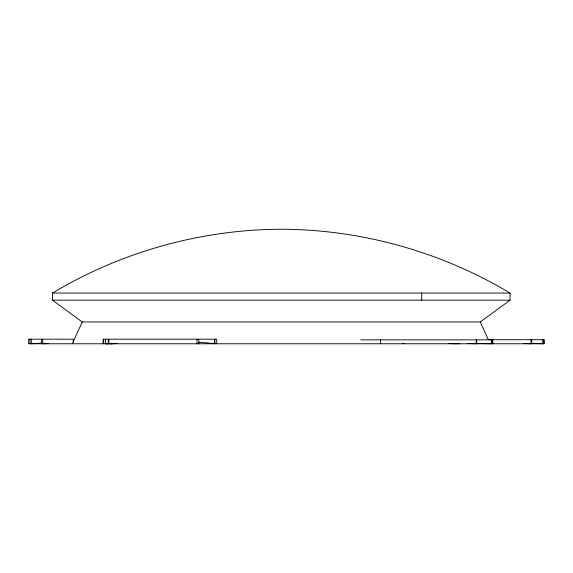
<?xml version="1.0" encoding="UTF-8"?>
<svg xmlns="http://www.w3.org/2000/svg" width="573" height="573" viewBox="0 0 573 573"><rect width="100%" height="100%" fill="white"/><g stroke="black" fill="none" stroke-linecap="round" stroke-linejoin="round"><path stroke-width="0.86" d="M476.392 343.456L491.706 343.771L492.443 339.861L492.443 343.771M531.379 341.343L531.715 339.732L531.715 343.771M72.305 343.771L82.24 321.969L480.267 321.969L510.034 300.166L510.034 293.075C441.239 251.798 361.484 229.522 281.25 229.229C201.023 229.522 121.268 251.798 52.472 293.075L52.472 300.166L82.24 321.969M402.611 343.771L404.359 343.528M110.059 343.771L115.216 343.528M112.523 343.499L105.461 343.771L105.461 339.187M110.553 343.771L117.107 343.528M52.472 293.075L510.034 293.075M52.472 300.166L510.034 300.166M489.227 339.732L544.35 339.732L544.35 343.771L28.65 343.771L28.65 339.187L73.272 339.187L73.272 342.246M360.696 339.861L492.887 339.861L492.887 343.771M467.339 343.528L475.912 343.771M448.193 343.528L454.747 343.771M531.715 343.299L542.774 343.771L542.774 339.732M196.618 343.449L198.33 343.771M480.267 321.969L488.361 339.739M543.612 339.732L543.612 343.771M530.978 339.732L530.978 343.771M491.706 339.861L491.706 343.771M476.657 339.861L476.657 343.771M476.22 339.861L476.22 343.771M421.728 293.075L421.728 300.166M380.637 339.861L380.637 343.771M216.68 343.771L216.68 339.187L103.161 339.187L103.161 343.771M214.882 339.187L214.882 343.771M214.438 339.187L214.438 343.771A81.839 2.707 1.1 0 0 198.58 342.267M198.774 339.187L198.774 343.771M196.976 339.187L196.976 343.771M108.791 339.187L108.791 343.771M108.283 339.187L108.283 343.771M103.677 339.187L103.677 343.771M42.717 339.187L42.717 343.771M41.435 339.187L41.435 343.771M31.271 339.187L31.271 343.771L39.007 343.284A65.222 2.664 -1.3 0 0 41.643 343.098M29.932 339.187L29.932 343.771M114.185 343.535A99.802 0.437 -1.7 0 1 105.783 343.771M459.517 343.771A99.802 0.437 1.7 0 1 451.116 343.535M530.87 343.771A103.863 2.55 0.8 0 1 523.743 343.528M48.089 343.514A81.839 2.743 -1.1 0 1 42.767 343.771"/></g></svg>
